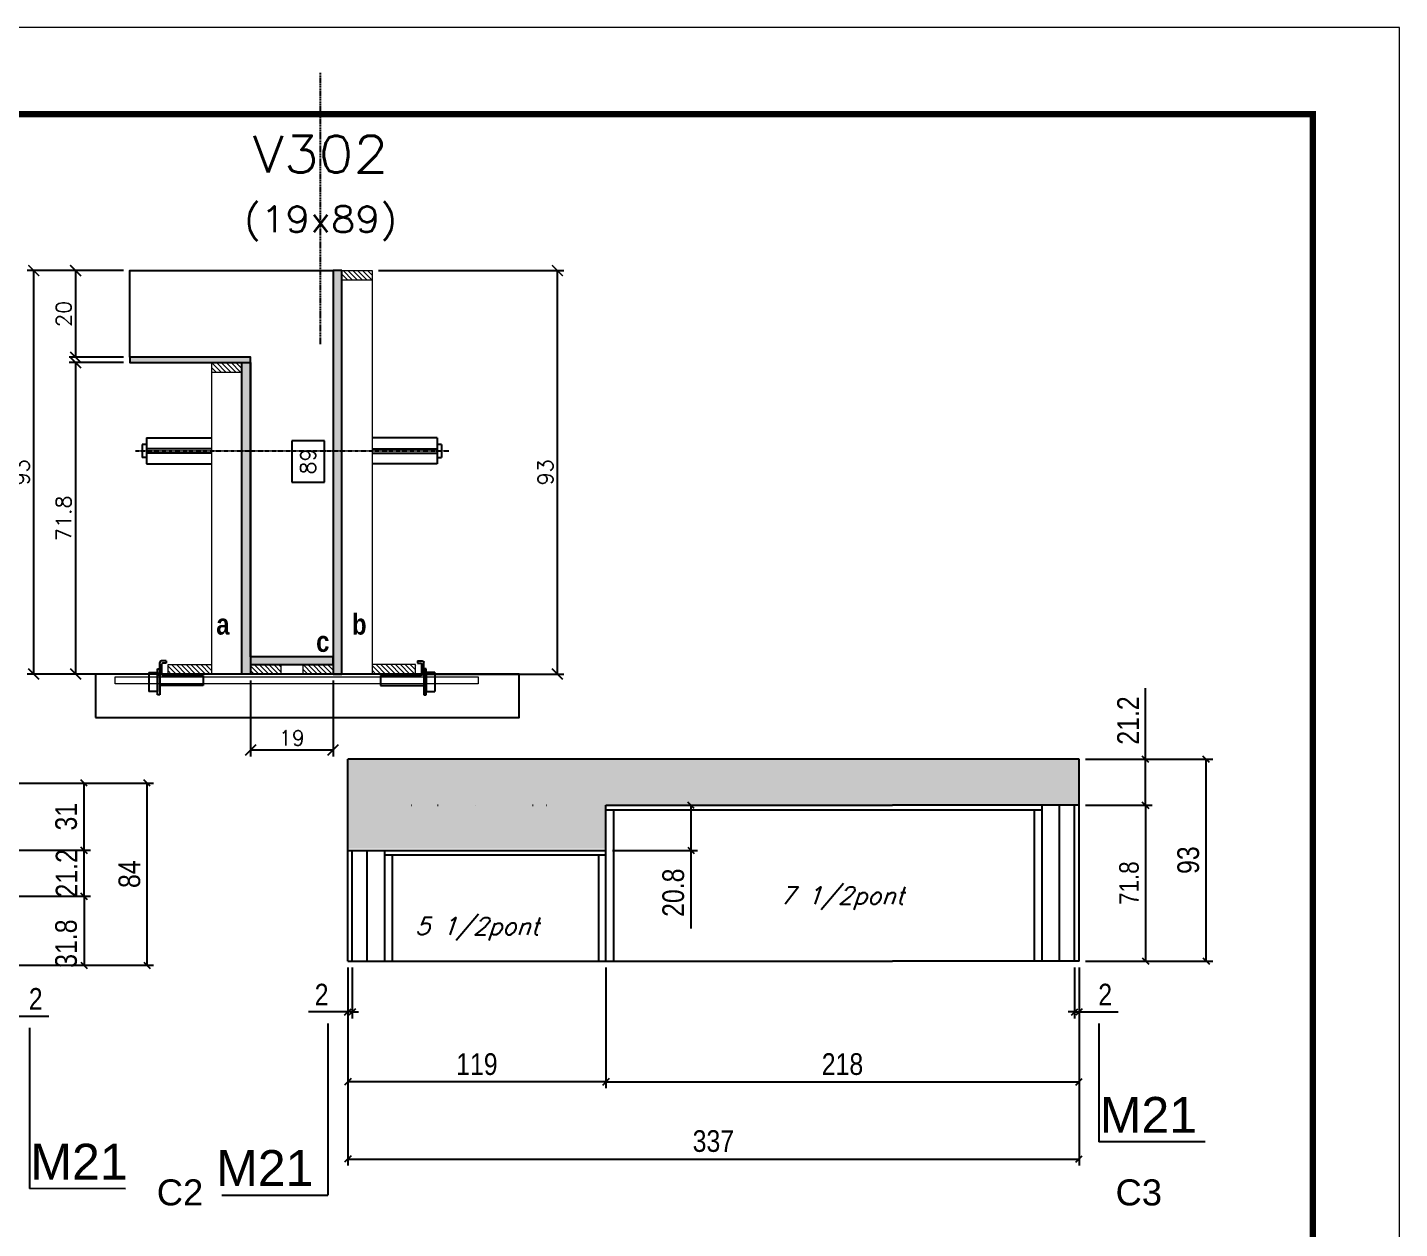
# Model space of a CAD drawing. Extents: x 137137 to 143418, y 10464 to 34486.
# Drawn here: x 139588 to 140221, y 32784 to 33337 of the extents above; entities that cross this region are included whole.
import ezdxf
from ezdxf.enums import TextEntityAlignment as Align

# ---------------------------------------------------------------- set-up
doc = ezdxf.new("R2010")
doc.units = 0
doc.linetypes.add('DASHED', pattern=[0.75, 0.5, -0.25])
doc.linetypes.add('HIDDEN', pattern=[0.375, 0.25, -0.125])
for name, color, linetype in [('5', 5, 'Continuous'), ('barrote', 251, 'Continuous'), ('COTA', 241, 'Continuous'), ('Cota Seção (2x)', 4, 'Continuous'), ('detalhes', 4, 'Continuous'), ('NOMENCLATURA', 7, 'Continuous'), ('Painéis', 200, 'Continuous'), ('presilha', 1, 'Continuous'), ('SARR_2.2x7', 40, 'Continuous'), ('SARR_3.5x7', 81, 'Continuous'), ('TENSOR', 3, 'Continuous'), ('texto', 7, 'Continuous'), ('Texto de Titulo', 7, 'Continuous'), ('Texto Qtd Sarr', 242, 'Continuous')]:
    doc.layers.add(name, color=color, linetype=linetype)
for name, color, linetype, lineweight in [('CONCRETO', 251, 'Continuous', 25), ('Escoras', 2, 'Continuous', 25), ('Folhas', 255, 'Continuous', 9), ('Hachura', 251, 'Continuous', 9), ('Madeira', 126, 'Continuous', 18), ('SARRAFO DE PRESSAO', 251, 'DASHED', 9), ('SCO-___-LAJ', 2, 'Continuous', 0), ('Texto Seção', 7, 'Continuous', 15)]:
    doc.layers.add(name, color=color, linetype=linetype, lineweight=lineweight)
doc.styles.add('COTA TECNICA', font='techl___.ttf', dxfattribs={"height": 10})
doc.styles.add('COTA TECNICA-50', font='techl___.ttf', dxfattribs={"height": 9})
doc.styles.add('Romans', font='romans.shx')
doc.styles.get("Standard").update_dxf_attribs({"font": 'arial.ttf'})
doc.styles.add('TECNICA', font='techb___.ttf', dxfattribs={"height": 10})
doc.dimstyles.new('COTA PAINEL-50', dxfattribs={"dimtxt": 9, "dimasz": 3, "dimexe": 3, "dimexo": 3, "dimgap": 3, "dimtad": 1, "dimdec": 1, "dimzin": 12, "dimdsep": 46, "dimtxsty": 'COTA TECNICA-50', "dimblk1": 'OBLIQUE', "dimblk2": 'OBLIQUE', "dimsah": 1, "dimcen": 0.9, "dimclrd": 4, "dimclre": 4, "dimclrt": 240, "dimadec": 1, "dimazin": 3, "dimtfac": 1, "dimtdec": 1, "dimtmove": 0, "dimatfit": 3, "dimfxl": 1, "dimtolj": 1, "dimtzin": 12, "dimarcsym": 0})
doc.dimstyles.new('Cota Seção (2x)', dxfattribs={"dimtxt": 7, "dimasz": 5, "dimexe": 3, "dimexo": 3, "dimgap": 2, "dimtad": 3, "dimdec": 1, "dimlfac": 0.5, "dimzin": 12, "dimdsep": 46, "dimtxsty": 'Romans', "dimblk": 'ARCHTICK', "dimcen": 0, "dimclrd": 4, "dimclre": 4, "dimclrt": 1, "dimadec": 1, "dimazin": 3, "dimtfac": 1, "dimtdec": 1, "dimtmove": 0, "dimatfit": 3, "dimldrblk": 'OBLIQUE', "dimfxl": 1, "dimtolj": 1, "dimtzin": 12, "dimarcsym": 0})
doc.dimstyles.new('Cota Seção interna', dxfattribs={"dimtxt": 7, "dimasz": 6, "dimexe": 0.18, "dimexo": 2, "dimgap": -4, "dimtad": 3, "dimdec": 1, "dimlfac": 0.5, "dimzin": 12, "dimdsep": 46, "dimtxsty": 'Romans', "dimblk": 'ARCHTICK', "dimcen": 0.09, "dimse1": 1, "dimse2": 1, "dimsd1": 1, "dimsd2": 1, "dimclrd": 180, "dimclre": 5, "dimclrt": 1, "dimadec": 0, "dimazin": 3, "dimtfac": 1, "dimtdec": 1, "dimtofl": 0, "dimtmove": 0, "dimatfit": 3, "dimldrblk": 'ARCHTICK', "dimfxl": 1, "dimtolj": 1, "dimtzin": 0, "dimarcsym": 0})
doc.dimstyles.new('PAINEL', dxfattribs={"dimtxt": 10, "dimasz": 3, "dimexe": 3, "dimexo": 3, "dimgap": 3, "dimtad": 1, "dimdec": 1, "dimzin": 12, "dimdsep": 46, "dimtxsty": 'COTA TECNICA', "dimblk1": 'OBLIQUE', "dimblk2": 'OBLIQUE', "dimsah": 1, "dimcen": 0.9, "dimclrd": 4, "dimclre": 4, "dimclrt": 240, "dimadec": 1, "dimazin": 3, "dimtfac": 1, "dimtdec": 1, "dimtmove": 0, "dimatfit": 3, "dimfxl": 1, "dimtolj": 1, "dimtzin": 12, "dimarcsym": 0})
pattern_1 = [(315, (162647.884, 24809.5189), (1.12253202, 1.12253202), [])]

# ---------------------------------------------------------------- blocks, each defined once
blk = doc.blocks.new('9999999999')
at = {"layer": 'Folhas'}
blk.add_lwpolyline([(98138.98, 34190.21), (99623.98, 34190.21), (99623.98, 35240.21), (98138.98, 35240.21)], close=True, dxfattribs=at)
at = {"layer": 'Folhas', "color": 30, "const_width": 3}
blk.add_lwpolyline([(98213.98, 34230.21), (99583.98, 34230.21), (99583.98, 35200.21), (98213.98, 35200.21)], close=True, dxfattribs=at)
blk = doc.blocks.new('titulo1')
at = {"layer": 'Defpoints', "color": 252, "linetype": 'HIDDEN', "ltscale": 2}
blk.add_line((0, 0), (0, 125), dxfattribs=at)
at = {"layer": 'Defpoints', "style": 'Romans', "oblique": 15}
blk.add_attdef('FOLHA', text='', height=10, dxfattribs=at).set_placement((0, 15.58), align=Align.MIDDLE_CENTER)
at = {"layer": 'Texto Qtd Sarr', "color": 3, "style": 'Romans', "oblique": 15}
for tag, height, p in [('TITULO', 17, (0, 71.45)), ('SEÇÃO', 12, (0, 41.55))]:
    blk.add_attdef(tag, text='', height=height, dxfattribs=at).set_placement(p, align=Align.MIDDLE_CENTER)
blk = doc.blocks.new('_ArchTick')
at = {"color": 0, "linetype": 'ByBlock', "const_width": 0.15}
blk.add_lwpolyline([(-0.5, -0.5), (0.5, 0.5)], dxfattribs=at)
blk = doc.blocks.new('*D282')
at = {"layer": 'COTA', "color": 4, "lineweight": -2, "transparency": 16777216}
for p, q in [((139632.66, 33225.16), (139588.29, 33225.16)), ((139591.29, 33039.16), (139591.29, 33225.16)), ((139654.66, 33039.16), (139588.29, 33039.16))]:
    blk.add_line(p, q, dxfattribs=at)
at = {"layer": 'Defpoints', "color": 0, "transparency": 16777216}
for p in [(139591.29, 33225.16), (139635.66, 33225.16), (139657.66, 33039.16)]:
    blk.add_point(p, dxfattribs=at)
at = {"layer": 'COTA', "color": 4, "lineweight": -2, "transparency": 16777216, "xscale": 5, "yscale": 5, "zscale": 5}
for p, rotation in [((139591.29, 33225.16), 90), ((139591.29, 33039.16), 270)]:
    blk.add_blockref('_ArchTick', p, dxfattribs=dict(at, rotation=rotation))
at = {"layer": 'COTA', "color": 1, "transparency": 16777216, "insert": (139585.79, 33132.16), "char_height": 7, "attachment_point": 5, "rotation": 90, "style": 'Romans'}
blk.add_mtext('\\A1;93', dxfattribs=at)
blk = doc.blocks.new('_Oblique')
at = {"color": 0, "linetype": 'ByBlock', "lineweight": -2}
blk.add_line((-0.5, -0.5), (0.5, 0.5), dxfattribs=at)
blk = doc.blocks.new('*D283')
at = {"layer": 'COTA', "color": 4, "lineweight": -2, "transparency": 16777216}
for p, q in [((139750.26, 33225.16), (139835.64, 33225.16)), ((139832.64, 33039.16), (139832.64, 33225.16)), ((139765.86, 33039.16), (139835.64, 33039.16))]:
    blk.add_line(p, q, dxfattribs=at)
at = {"layer": 'Defpoints', "color": 0, "transparency": 16777216}
for p in [(139747.26, 33225.16), (139832.64, 33225.16), (139762.86, 33039.16)]:
    blk.add_point(p, dxfattribs=at)
at = {"layer": 'COTA', "color": 4, "lineweight": -2, "transparency": 16777216, "xscale": 5, "yscale": 5, "zscale": 5}
for p, rotation in [((139832.64, 33225.16), 90), ((139832.64, 33039.16), 270)]:
    blk.add_blockref('_ArchTick', p, dxfattribs=dict(at, rotation=rotation))
at = {"layer": 'COTA', "color": 1, "transparency": 16777216, "insert": (139827.14, 33132.16), "char_height": 7, "attachment_point": 5, "rotation": 90, "style": 'Romans'}
blk.add_mtext('\\A1;93', dxfattribs=at)
blk = doc.blocks.new('*D284')
at = {"layer": 'Cota Seção (2x)', "color": 180, "lineweight": -2, "transparency": 16777216}
for p, q in [((139725.26, 33146.66), (139710.26, 33146.66)), ((139710.26, 33146.66), (139710.26, 33127.66)), ((139725.26, 33127.66), (139725.26, 33146.66)), ((139710.26, 33127.66), (139725.26, 33127.66))]:
    blk.add_line(p, q, dxfattribs=at)
at = {"layer": 'Defpoints', "color": 0, "transparency": 16777216}
for p in [(139729.26, 33225.16), (139729.26, 33225.16), (139729.26, 33047.16)]:
    blk.add_point(p, dxfattribs=at)
at = {"layer": 'Cota Seção (2x)', "color": 1, "transparency": 16777216, "insert": (139717.76, 33137.16), "char_height": 7, "attachment_point": 5, "rotation": 90, "style": 'Romans'}
blk.add_mtext('\\A1;89', dxfattribs=at)
blk = doc.blocks.new('*D285')
at = {"layer": 'COTA', "color": 4, "lineweight": -2, "transparency": 16777216}
for p, q in [((139632.66, 33225.16), (139607.61, 33225.16)), ((139610.61, 33225.16), (139610.61, 33185.16)), ((139632.66, 33185.16), (139607.61, 33185.16))]:
    blk.add_line(p, q, dxfattribs=at)
at = {"layer": 'Defpoints', "color": 0, "transparency": 16777216}
for p in [(139635.66, 33225.16), (139610.61, 33185.16), (139635.66, 33185.16)]:
    blk.add_point(p, dxfattribs=at)
at = {"layer": 'COTA', "color": 4, "lineweight": -2, "transparency": 16777216, "xscale": 5, "yscale": 5, "zscale": 5}
for p, rotation in [((139610.61, 33225.16), 90), ((139610.61, 33185.16), 270)]:
    blk.add_blockref('_ArchTick', p, dxfattribs=dict(at, rotation=rotation))
at = {"layer": 'COTA', "color": 1, "transparency": 16777216, "insert": (139605.11, 33205.16), "char_height": 7, "attachment_point": 5, "rotation": 90, "style": 'Romans'}
blk.add_mtext('\\A1;20', dxfattribs=at)
blk = doc.blocks.new('*D286')
at = {"layer": 'COTA', "color": 4, "lineweight": -2, "transparency": 16777216}
for p, q in [((139632.66, 33182.76), (139607.61, 33182.76)), ((139610.61, 33182.76), (139610.61, 33039.16)), ((139654.66, 33039.16), (139607.61, 33039.16))]:
    blk.add_line(p, q, dxfattribs=at)
at = {"layer": 'Defpoints', "color": 0, "transparency": 16777216}
for p in [(139635.66, 33182.76), (139610.61, 33039.16), (139657.66, 33039.16)]:
    blk.add_point(p, dxfattribs=at)
at = {"layer": 'COTA', "color": 4, "lineweight": -2, "transparency": 16777216, "xscale": 5, "yscale": 5, "zscale": 5}
for p, rotation in [((139610.61, 33182.76), 90), ((139610.61, 33039.16), 270)]:
    blk.add_blockref('_ArchTick', p, dxfattribs=dict(at, rotation=rotation))
at = {"layer": 'COTA', "color": 1, "transparency": 16777216, "insert": (139605.11, 33110.96), "char_height": 7, "attachment_point": 5, "rotation": 90, "style": 'Romans'}
blk.add_mtext('\\A1;71.8', dxfattribs=at)
blk = doc.blocks.new('PRESILHA METÁLICA 1')
at = {"layer": 'presilha'}
for p, q in [((7.5, 10.64), (7.5, 19.86)), ((12, 21), (8.64, 21)), ((12, 19.5), (9.57, 19.5)), ((12, 21), (12, 19.5)), ((0, 13), (6, 13)), ((0, 13), (0, 0)), ((6, 15.5), (7.5, 15.5)), ((6, -2.5), (6, 15.5)), ((6, 13), (6, 0)), ((7.5, 15.5), (7.5, -2.5)), ((9, 11.57), (9, 18.93)), ((37.5, 11), (9.57, 11)), ((37.5, 11), (37.5, 4.1)), ((6, 0), (0, 0)), ((37.5, 4.1), (7.5, 4.1)), ((7.5, -2.5), (6, -2.5))]:
    blk.add_line(p, q, dxfattribs=at)
for centre, radius, start, end in [((8.64, 19.86), 1.14, 90, 180), ((9.57, 18.93), 0.57, 90, 180), ((9.57, 11.57), 0.57, 180, 270)]:
    blk.add_arc(centre, radius, start, end, dxfattribs=at)
blk = doc.blocks.new('*D287')
at = {"layer": 'COTA', "color": 4, "lineweight": -2, "transparency": 16777216}
for p, q in [((139691.26, 33036.16), (139691.26, 33001.2)), ((139729.26, 33036.16), (139729.26, 33001.2)), ((139691.26, 33004.2), (139729.26, 33004.2))]:
    blk.add_line(p, q, dxfattribs=at)
at = {"layer": 'Defpoints', "color": 0, "transparency": 16777216}
for p in [(139691.26, 33039.16), (139729.26, 33039.16), (139729.26, 33004.2)]:
    blk.add_point(p, dxfattribs=at)
at = {"layer": 'COTA', "color": 4, "lineweight": -2, "transparency": 16777216, "xscale": 5, "yscale": 5, "zscale": 5, "rotation": 180}
blk.add_blockref('_ArchTick', (139691.26, 33004.2), dxfattribs=at)
at = {"layer": 'COTA', "color": 4, "lineweight": -2, "transparency": 16777216, "xscale": 5, "yscale": 5, "zscale": 5}
blk.add_blockref('_ArchTick', (139729.26, 33004.2), dxfattribs=at)
at = {"layer": 'COTA', "color": 1, "transparency": 16777216, "insert": (139710.26, 33009.7), "char_height": 7, "attachment_point": 5, "style": 'Romans'}
blk.add_mtext('\\A1;19', dxfattribs=at)
blk = doc.blocks.new('*D452')
at = {"layer": 'COTA', "color": 4, "linetype": 'ByBlock', "lineweight": -2, "transparency": 16777216}
for p, q in [((139855.04, 32903.91), (139855.04, 32848.25)), ((140073.05, 32903.91), (140073.05, 32848.25)), ((139855.04, 32851.25), (140073.05, 32851.25))]:
    blk.add_line(p, q, dxfattribs=at)
at = {"layer": 'Defpoints', "color": 0, "linetype": 'ByBlock', "transparency": 16777216}
for p in [(139855.04, 32906.91), (140073.05, 32906.91), (140073.05, 32851.25)]:
    blk.add_point(p, dxfattribs=at)
at = {"layer": 'COTA', "color": 4, "linetype": 'ByBlock', "lineweight": -2, "transparency": 16777216, "xscale": 3, "yscale": 3, "zscale": 3, "rotation": 180}
blk.add_blockref('_Oblique', (139855.04, 32851.25), dxfattribs=at)
at = {"layer": 'COTA', "color": 4, "linetype": 'ByBlock', "lineweight": -2, "transparency": 16777216, "xscale": 3, "yscale": 3, "zscale": 3}
blk.add_blockref('_Oblique', (140073.05, 32851.25), dxfattribs=at)
at = {"layer": 'COTA', "color": 240, "linetype": 'ByBlock', "transparency": 16777216, "insert": (139964.04, 32859.35), "char_height": 10, "attachment_point": 5, "style": 'COTA TECNICA'}
blk.add_mtext('\\A1;218', dxfattribs=at)
blk = doc.blocks.new('*D453')
at = {"layer": 'COTA', "color": 4, "linetype": 'ByBlock', "lineweight": -2, "transparency": 16777216}
for p, q in [((139736.04, 32903.91), (139736.04, 32812.66)), ((140073.05, 32903.91), (140073.05, 32812.66)), ((139736.04, 32815.66), (140073.05, 32815.66))]:
    blk.add_line(p, q, dxfattribs=at)
at = {"layer": 'Defpoints', "color": 0, "linetype": 'ByBlock', "transparency": 16777216}
for p in [(139736.04, 32906.91), (140073.05, 32906.91), (140073.05, 32815.66)]:
    blk.add_point(p, dxfattribs=at)
at = {"layer": 'COTA', "color": 4, "linetype": 'ByBlock', "lineweight": -2, "transparency": 16777216, "xscale": 3, "yscale": 3, "zscale": 3, "rotation": 180}
blk.add_blockref('_Oblique', (139736.04, 32815.66), dxfattribs=at)
at = {"layer": 'COTA', "color": 4, "linetype": 'ByBlock', "lineweight": -2, "transparency": 16777216, "xscale": 3, "yscale": 3, "zscale": 3}
blk.add_blockref('_Oblique', (140073.05, 32815.66), dxfattribs=at)
at = {"layer": 'COTA', "color": 240, "linetype": 'ByBlock', "transparency": 16777216, "insert": (139904.54, 32823.88), "char_height": 10, "attachment_point": 5, "style": 'COTA TECNICA'}
blk.add_mtext('\\A1;337', dxfattribs=at)
blk = doc.blocks.new('*D288')
at = {"layer": 'COTA', "color": 4, "linetype": 'ByBlock', "lineweight": -2, "transparency": 16777216}
for p, q in [((140071.05, 32903.91), (140071.05, 32880.44)), ((140073.05, 32903.91), (140073.05, 32880.44)), ((140071.05, 32883.44), (140068.05, 32883.44)), ((140071.05, 32883.44), (140073.05, 32883.44)), ((140073.05, 32883.44), (140091.16, 32883.44))]:
    blk.add_line(p, q, dxfattribs=at)
at = {"layer": 'Defpoints', "color": 0, "linetype": 'ByBlock', "transparency": 16777216}
for p in [(140071.05, 32906.91), (140073.05, 32906.91), (140073.05, 32883.44)]:
    blk.add_point(p, dxfattribs=at)
at = {"layer": 'COTA', "color": 4, "linetype": 'ByBlock', "lineweight": -2, "transparency": 16777216, "xscale": 3, "yscale": 3, "zscale": 3}
blk.add_blockref('_Oblique', (140071.05, 32883.44), dxfattribs=at)
at = {"layer": 'COTA', "color": 4, "linetype": 'ByBlock', "lineweight": -2, "transparency": 16777216, "xscale": 3, "yscale": 3, "zscale": 3, "rotation": 180}
blk.add_blockref('_Oblique', (140073.05, 32883.44), dxfattribs=at)
at = {"layer": 'COTA', "color": 240, "linetype": 'ByBlock', "transparency": 16777216, "insert": (140085.11, 32891.44), "char_height": 10, "attachment_point": 5, "style": 'COTA TECNICA'}
blk.add_mtext('\\A1;2', dxfattribs=at)
blk = doc.blocks.new('*D454')
at = {"layer": 'COTA', "color": 4, "linetype": 'ByBlock', "lineweight": -2, "transparency": 16777216}
for p, q in [((139736.04, 32903.91), (139736.04, 32848.25)), ((139855.04, 32903.91), (139855.04, 32848.25)), ((139855.04, 32851.25), (139736.04, 32851.25))]:
    blk.add_line(p, q, dxfattribs=at)
at = {"layer": 'Defpoints', "color": 0, "linetype": 'ByBlock', "transparency": 16777216}
for p in [(139736.04, 32906.91), (139855.04, 32906.91), (139736.04, 32851.25)]:
    blk.add_point(p, dxfattribs=at)
at = {"layer": 'COTA', "color": 4, "linetype": 'ByBlock', "lineweight": -2, "transparency": 16777216, "xscale": 3, "yscale": 3, "zscale": 3, "rotation": 180}
blk.add_blockref('_Oblique', (139736.04, 32851.25), dxfattribs=at)
at = {"layer": 'COTA', "color": 4, "linetype": 'ByBlock', "lineweight": -2, "transparency": 16777216, "xscale": 3, "yscale": 3, "zscale": 3}
blk.add_blockref('_Oblique', (139855.04, 32851.25), dxfattribs=at)
at = {"layer": 'COTA', "color": 240, "linetype": 'ByBlock', "transparency": 16777216, "insert": (139795.54, 32859.34), "char_height": 10, "attachment_point": 5, "style": 'COTA TECNICA'}
blk.add_mtext('\\A1;119', dxfattribs=at)
blk = doc.blocks.new('*D289')
at = {"layer": 'COTA', "color": 4, "linetype": 'ByBlock', "lineweight": -2, "transparency": 16777216}
for p, q in [((139736.04, 32903.91), (139736.04, 32880.44)), ((139738.04, 32903.91), (139738.04, 32880.44)), ((139736.04, 32883.44), (139717.92, 32883.44)), ((139738.04, 32883.44), (139736.04, 32883.44)), ((139738.04, 32883.44), (139741.04, 32883.44))]:
    blk.add_line(p, q, dxfattribs=at)
at = {"layer": 'Defpoints', "color": 0, "linetype": 'ByBlock', "transparency": 16777216}
for p in [(139736.04, 32906.91), (139738.04, 32906.91), (139736.04, 32883.44)]:
    blk.add_point(p, dxfattribs=at)
at = {"layer": 'COTA', "color": 4, "linetype": 'ByBlock', "lineweight": -2, "transparency": 16777216, "xscale": 3, "yscale": 3, "zscale": 3}
blk.add_blockref('_Oblique', (139736.04, 32883.44), dxfattribs=at)
at = {"layer": 'COTA', "color": 4, "linetype": 'ByBlock', "lineweight": -2, "transparency": 16777216, "xscale": 3, "yscale": 3, "zscale": 3, "rotation": 180}
blk.add_blockref('_Oblique', (139738.04, 32883.44), dxfattribs=at)
at = {"layer": 'COTA', "color": 240, "linetype": 'ByBlock', "transparency": 16777216, "insert": (139723.98, 32891.44), "char_height": 10, "attachment_point": 5, "style": 'COTA TECNICA'}
blk.add_mtext('\\A1;2', dxfattribs=at)
blk = doc.blocks.new('*D455')
at = {"layer": 'Defpoints', "color": 0, "linetype": 'ByBlock', "transparency": 16777216}
for p in [(140073.05, 32978.71), (140073.05, 32906.91), (140103.71, 32906.91)]:
    blk.add_point(p, dxfattribs=at)
at = {"layer": 'Escoras', "color": 4, "linetype": 'ByBlock', "lineweight": -2, "transparency": 16777216}
for p, q in [((140076.05, 32978.71), (140106.71, 32978.71)), ((140103.71, 32978.71), (140103.71, 32906.91)), ((140076.05, 32906.91), (140106.71, 32906.91))]:
    blk.add_line(p, q, dxfattribs=at)
at = {"layer": 'Escoras', "color": 4, "linetype": 'ByBlock', "lineweight": -2, "transparency": 16777216, "xscale": 3, "yscale": 3, "zscale": 3}
for p, rotation in [((140103.71, 32978.71), 90), ((140103.71, 32906.91), 270)]:
    blk.add_blockref('_Oblique', p, dxfattribs=dict(at, rotation=rotation))
at = {"layer": 'Escoras', "color": 240, "linetype": 'ByBlock', "transparency": 16777216, "insert": (140096.13, 32942.81), "char_height": 9, "attachment_point": 5, "rotation": 90, "style": 'COTA TECNICA-50'}
blk.add_mtext('\\A1;71.8', dxfattribs=at)
blk = doc.blocks.new('*D456')
at = {"layer": 'COTA', "color": 4, "lineweight": -2, "ltscale": 25, "transparency": 16777216}
for p, q in [((139858.04, 32978.71), (139897.21, 32978.71)), ((139894.21, 32978.71), (139894.21, 32957.92)), ((139858.04, 32957.92), (139897.21, 32957.92)), ((139894.21, 32957.92), (139894.21, 32921.87))]:
    blk.add_line(p, q, dxfattribs=at)
at = {"layer": 'Defpoints', "color": 0, "ltscale": 25, "transparency": 16777216}
for p in [(139855.04, 32978.71), (139855.04, 32957.92), (139894.21, 32957.92)]:
    blk.add_point(p, dxfattribs=at)
at = {"layer": 'COTA', "color": 4, "lineweight": -2, "ltscale": 25, "transparency": 16777216, "xscale": 3, "yscale": 3, "zscale": 3}
for p, rotation in [((139894.21, 32978.71), 90), ((139894.21, 32957.92), 270)]:
    blk.add_blockref('_Oblique', p, dxfattribs=dict(at, rotation=rotation))
at = {"layer": 'COTA', "color": 240, "ltscale": 25, "transparency": 16777216, "insert": (139886.09, 32938.4), "char_height": 10, "attachment_point": 5, "rotation": 90, "style": 'COTA TECNICA'}
blk.add_mtext('\\A1;20.8', dxfattribs=at)
blk = doc.blocks.new('*D457')
at = {"layer": 'COTA', "color": 4, "lineweight": -2, "ltscale": 25, "transparency": 16777216}
for p, q in [((140103.71, 32999.91), (140103.71, 33032.64)), ((140076.05, 32999.91), (140106.71, 32999.91)), ((140103.71, 32978.71), (140103.71, 32999.91)), ((140076.05, 32978.71), (140106.71, 32978.71))]:
    blk.add_line(p, q, dxfattribs=at)
at = {"layer": 'Defpoints', "color": 0, "ltscale": 25, "transparency": 16777216}
for p in [(140073.05, 32999.91), (140103.71, 32999.91), (140073.05, 32978.71)]:
    blk.add_point(p, dxfattribs=at)
at = {"layer": 'COTA', "color": 4, "lineweight": -2, "ltscale": 25, "transparency": 16777216, "xscale": 3, "yscale": 3, "zscale": 3}
for p, rotation in [((140103.71, 32999.91), 90), ((140103.71, 32978.71), 270)]:
    blk.add_blockref('_Oblique', p, dxfattribs=dict(at, rotation=rotation))
at = {"layer": 'COTA', "color": 240, "ltscale": 25, "transparency": 16777216, "insert": (140095.65, 33017.77), "char_height": 10, "attachment_point": 5, "rotation": 90, "style": 'COTA TECNICA'}
blk.add_mtext('\\A1;21.2', dxfattribs=at)
blk = doc.blocks.new('*D1798')
at = {"layer": 'COTA', "color": 4, "linetype": 'ByBlock', "lineweight": -2, "transparency": 16777216}
for p, q in [((139583.16, 32957.94), (139617.49, 32957.94)), ((139614.49, 32936.74), (139614.49, 32957.94)), ((139464.16, 32936.74), (139617.49, 32936.74))]:
    blk.add_line(p, q, dxfattribs=at)
at = {"layer": 'Defpoints', "color": 0, "linetype": 'ByBlock', "transparency": 16777216}
for p in [(139580.16, 32957.94), (139614.49, 32957.94), (139461.16, 32936.74)]:
    blk.add_point(p, dxfattribs=at)
at = {"layer": 'COTA', "color": 4, "linetype": 'ByBlock', "lineweight": -2, "transparency": 16777216, "xscale": 3, "yscale": 3, "zscale": 3}
for p, rotation in [((139614.49, 32957.94), 90), ((139614.49, 32936.74), 270)]:
    blk.add_blockref('_Oblique', p, dxfattribs=dict(at, rotation=rotation))
at = {"layer": 'COTA', "color": 240, "linetype": 'ByBlock', "transparency": 16777216, "insert": (139606.44, 32947.34), "char_height": 10, "attachment_point": 5, "rotation": 90, "style": 'COTA TECNICA'}
blk.add_mtext('\\A1;21.2', dxfattribs=at)
blk = doc.blocks.new('*D1800')
at = {"layer": 'COTA', "color": 4, "linetype": 'ByBlock', "lineweight": -2, "transparency": 16777216}
for p, q in [((139578.16, 32901.94), (139578.16, 32878.46)), ((139580.16, 32901.94), (139580.16, 32878.46)), ((139578.16, 32881.46), (139575.16, 32881.46)), ((139578.16, 32881.46), (139580.16, 32881.46)), ((139580.16, 32881.46), (139598.27, 32881.46))]:
    blk.add_line(p, q, dxfattribs=at)
at = {"layer": 'Defpoints', "color": 0, "linetype": 'ByBlock', "transparency": 16777216}
for p in [(139578.16, 32904.94), (139580.16, 32904.94), (139580.16, 32881.46)]:
    blk.add_point(p, dxfattribs=at)
at = {"layer": 'COTA', "color": 4, "linetype": 'ByBlock', "lineweight": -2, "transparency": 16777216, "xscale": 3, "yscale": 3, "zscale": 3}
blk.add_blockref('_Oblique', (139578.16, 32881.46), dxfattribs=at)
at = {"layer": 'COTA', "color": 4, "linetype": 'ByBlock', "lineweight": -2, "transparency": 16777216, "xscale": 3, "yscale": 3, "zscale": 3, "rotation": 180}
blk.add_blockref('_Oblique', (139580.16, 32881.46), dxfattribs=at)
at = {"layer": 'COTA', "color": 240, "linetype": 'ByBlock', "transparency": 16777216, "insert": (139592.21, 32889.46), "char_height": 10, "attachment_point": 5, "style": 'COTA TECNICA'}
blk.add_mtext('\\A1;2', dxfattribs=at)
blk = doc.blocks.new('*D1802')
at = {"layer": 'COTA', "color": 4, "lineweight": -2, "ltscale": 25, "transparency": 16777216}
for p, q in [((139464.16, 32936.74), (139617.49, 32936.74)), ((139614.49, 32936.74), (139614.49, 32904.94)), ((139583.16, 32904.94), (139617.49, 32904.94))]:
    blk.add_line(p, q, dxfattribs=at)
at = {"layer": 'Defpoints', "color": 0, "ltscale": 25, "transparency": 16777216}
for p in [(139461.16, 32936.74), (139580.16, 32904.94), (139614.49, 32904.94)]:
    blk.add_point(p, dxfattribs=at)
at = {"layer": 'COTA', "color": 4, "lineweight": -2, "ltscale": 25, "transparency": 16777216, "xscale": 3, "yscale": 3, "zscale": 3}
for p, rotation in [((139614.49, 32936.74), 90), ((139614.49, 32904.94), 270)]:
    blk.add_blockref('_Oblique', p, dxfattribs=dict(at, rotation=rotation))
at = {"layer": 'COTA', "color": 240, "ltscale": 25, "transparency": 16777216, "insert": (139606.25, 32914.93), "char_height": 10, "attachment_point": 5, "rotation": 90, "style": 'COTA TECNICA'}
blk.add_mtext('\\A1;31.8', dxfattribs=at)
blk = doc.blocks.new('*D1808')
at = {"layer": 'COTA', "color": 4, "lineweight": -2, "ltscale": 25, "transparency": 16777216}
for p, q in [((139583.16, 32988.94), (139617.49, 32988.94)), ((139614.49, 32957.94), (139614.49, 32988.94)), ((139583.16, 32957.94), (139617.49, 32957.94))]:
    blk.add_line(p, q, dxfattribs=at)
at = {"layer": 'Defpoints', "color": 0, "ltscale": 25, "transparency": 16777216}
for p in [(139580.16, 32988.94), (139614.49, 32988.94), (139580.16, 32957.94)]:
    blk.add_point(p, dxfattribs=at)
at = {"layer": 'COTA', "color": 4, "lineweight": -2, "ltscale": 25, "transparency": 16777216, "xscale": 3, "yscale": 3, "zscale": 3}
for p, rotation in [((139614.49, 32988.94), 90), ((139614.49, 32957.94), 270)]:
    blk.add_blockref('_Oblique', p, dxfattribs=dict(at, rotation=rotation))
at = {"layer": 'COTA', "color": 240, "ltscale": 25, "transparency": 16777216, "insert": (139606.27, 32973.44), "char_height": 10, "attachment_point": 5, "rotation": 90, "style": 'COTA TECNICA'}
blk.add_mtext('\\A1;31', dxfattribs=at)
blk = doc.blocks.new('*D2118')
at = {"layer": 'COTA', "color": 4, "lineweight": -2, "ltscale": 25, "transparency": 16777216}
for p, q in [((139583.14, 32988.94), (139646.52, 32988.94)), ((139643.52, 32904.94), (139643.52, 32988.94)), ((139583.16, 32904.94), (139646.52, 32904.94))]:
    blk.add_line(p, q, dxfattribs=at)
at = {"layer": 'Defpoints', "color": 0, "ltscale": 25, "transparency": 16777216}
for p in [(139580.14, 32988.94), (139643.52, 32988.94), (139580.16, 32904.94)]:
    blk.add_point(p, dxfattribs=at)
at = {"layer": 'COTA', "color": 4, "lineweight": -2, "ltscale": 25, "transparency": 16777216, "xscale": 3, "yscale": 3, "zscale": 3}
for p, rotation in [((139643.52, 32988.94), 90), ((139643.52, 32904.94), 270)]:
    blk.add_blockref('_Oblique', p, dxfattribs=dict(at, rotation=rotation))
at = {"layer": 'COTA', "color": 240, "ltscale": 25, "transparency": 16777216, "insert": (139635.43, 32946.94), "char_height": 10, "attachment_point": 5, "rotation": 90, "style": 'COTA TECNICA'}
blk.add_mtext('\\A1;84', dxfattribs=at)
blk = doc.blocks.new('*D2119')
at = {"layer": 'COTA', "color": 4, "lineweight": -2, "ltscale": 25, "transparency": 16777216}
for p, q in [((140076.05, 32999.91), (140134.69, 32999.91)), ((140131.69, 32906.91), (140131.69, 32999.91)), ((140076.05, 32906.91), (140134.69, 32906.91))]:
    blk.add_line(p, q, dxfattribs=at)
at = {"layer": 'Defpoints', "color": 0, "ltscale": 25, "transparency": 16777216}
for p in [(140073.05, 32999.91), (140131.69, 32999.91), (140073.05, 32906.91)]:
    blk.add_point(p, dxfattribs=at)
at = {"layer": 'COTA', "color": 4, "lineweight": -2, "ltscale": 25, "transparency": 16777216, "xscale": 3, "yscale": 3, "zscale": 3}
for p, rotation in [((140131.69, 32999.91), 90), ((140131.69, 32906.91), 270)]:
    blk.add_blockref('_Oblique', p, dxfattribs=dict(at, rotation=rotation))
at = {"layer": 'COTA', "color": 240, "ltscale": 25, "transparency": 16777216, "insert": (140123.44, 32953.41), "char_height": 10, "attachment_point": 5, "rotation": 90, "style": 'COTA TECNICA'}
blk.add_mtext('\\A1;93', dxfattribs=at)

msp = doc.modelspace()

# ---------------------------------------------------------------- hatches: boundary and pattern name
at = {"layer": 'COTA', "linetype": 'ByBlock'}
h = msp.add_hatch(dxfattribs=at)
h.set_pattern_fill('AR-CONC', color=256, scale=0.03)
h.set_pattern_definition([(50, (1014.1334, -227.1258), (5.46554007, -0.47817257), [0.5715, -6.2865]), (355, (1014.1334, -227.126), (-1.05730264, 5.73170536), [0.4572, -5.02921753]), (100.4514447, (1014.589, -227.1656), (4.40823741, 5.25353256), [0.48570026, -5.34270734]), (46.1842, (1014.1334, -225.602), (8.13237123, -1.26126984), [0.85725, -9.42975]), (96.6355576, (1014.811, -225.707), (7.122124, 7.42278374), [0.7285507, -8.01406824]), (351.184151, (1014.133, -225.602), (7.122124, 7.42278374), [0.685799, -7.54379196]), (21, (1014.8954, -225.9828), (4.54843174, -3.06795595), [0.5715, -6.2865]), (326, (1014.8954, -225.983), (1.85406085, 5.52563898), [0.4572, -5.0292]), (71.451445, (1015.2744, -226.2384), (6.40249258, 2.45768307), [0.48570026, -5.34269813]), (37.5, (1014.1334, -227.1258), (0.092658098, 2.536651166), [0, -4.96824, 0, -5.1054, 0, -5.04825]), (7.5, (1014.1334, -227.1258), (2.004589875, 3.005417245), [0, -2.91084, 0, -4.85394, 0, -1.92405]), (327.5, (1012.4341, -227.1258), (4.067717855, -0.17186232), [0, -1.905, 0, -5.9436, 0, -7.8867]), (317.5, (1011.672, -227.1258), (4.44387544, 0.76279473), [0, -2.4765, 0, -3.94716, 0, -5.6007])])
h.paths.add_polyline_path([(140073.05, 32978.71), (139855.04, 32978.71), (139855.04, 32958.71), (139736.04, 32958.71), (139736.04, 32999.91), (140073.05, 32999.91)])
at = {"layer": 'Hachura'}
h = msp.add_hatch(color=256, dxfattribs=at)
h.dxf.hatch_style = 1
h.paths.add_polyline_path([(139733.26, 33225.16), (139729.26, 33225.16), (139729.26, 33039.16), (139733.26, 33039.16)])
h = msp.add_hatch(dxfattribs=at)
h.set_pattern_fill('ANSI31', color=256, scale=0.5, angle=270, style=0)
h.set_pattern_definition([(315, (162647.884, 24917.5189), (1.12253202, 1.12253202), [])])
h.paths.add_polyline_path([(139733.26, 33220.76), (139733.26, 33225.16), (139747.26, 33225.16), (139747.26, 33220.76)])
h = msp.add_hatch(color=256, dxfattribs=at)
h.dxf.hatch_style = 1
h.paths.add_polyline_path([(139691.26, 33182.76), (139691.26, 33185.16), (139635.66, 33185.16), (139635.66, 33182.76)])
h = msp.add_hatch(dxfattribs=at)
h.set_pattern_fill('ANSI31', color=256, scale=0.5, angle=270, style=0)
h.set_pattern_definition([(315, (162647.884, 24875.1189), (1.12253202, 1.12253202), [])])
h.paths.add_polyline_path([(139687.26, 33178.36), (139687.26, 33182.76), (139673.26, 33182.76), (139673.26, 33178.36)])
h = msp.add_hatch(color=256, dxfattribs=at)
h.dxf.hatch_style = 1
h.paths.add_polyline_path([(139687.26, 33182.76), (139691.26, 33182.76), (139691.26, 33039.16), (139687.26, 33039.16)])
h = msp.add_hatch(dxfattribs=at)
h.set_pattern_fill('ANSI31', color=256, scale=0.5, angle=270, style=0)
h.set_pattern_definition(pattern_1)
h.paths.add_polyline_path([(139653.26, 33039.16), (139653.26, 33043.56), (139673.26, 33043.56), (139673.26, 33039.16)])
h = msp.add_hatch(color=256, dxfattribs=at)
h.dxf.hatch_style = 1
h.paths.add_polyline_path([(139729.26, 33043.56), (139729.26, 33047.16), (139691.26, 33047.16), (139691.26, 33043.56)])
h = msp.add_hatch(dxfattribs=at)
h.set_pattern_fill('ANSI31', color=256, scale=0.5, angle=270, style=0)
h.set_pattern_definition(pattern_1)
h.paths.add_polyline_path([(139691.26, 33039.16), (139691.26, 33043.56), (139705.26, 33043.56), (139705.26, 33039.16)])
h = msp.add_hatch(dxfattribs=at)
h.set_pattern_fill('ANSI31', color=256, scale=0.5, angle=270, style=0)
h.set_pattern_definition(pattern_1)
h.paths.add_polyline_path([(139729.26, 33039.16), (139729.26, 33043.56), (139715.26, 33043.56), (139715.26, 33039.16)])
h = msp.add_hatch(dxfattribs=at)
h.set_pattern_fill('ANSI31', color=256, scale=0.5, angle=270, style=0)
h.set_pattern_definition(pattern_1)
h.paths.add_polyline_path([(139767.26, 33039.16), (139767.26, 33043.56), (139747.26, 33043.56), (139747.26, 33039.16)])

# ---------------------------------------------------------------- linework, layer by layer
at = {"ltscale": 3}
for p, q in [((139641.26, 33145.01), (139641.26, 33139.01)), ((139643.26, 33145.01), (139641.26, 33145.01)), ((139643.26, 33148.01), (139643.26, 33136.01)), ((139643.26, 33148.01), (139673.26, 33148.01)), ((139777.26, 33148.01), (139747.26, 33148.01)), ((139777.26, 33148.01), (139777.26, 33136.01)), ((139779.26, 33145.01), (139777.26, 33145.01)), ((139779.26, 33145.01), (139779.26, 33139.01)), ((139643.26, 33139.01), (139641.26, 33139.01)), ((139673.26, 33143.01), (139643.26, 33143.01)), ((139673.26, 33141.01), (139643.26, 33141.01)), ((139747.26, 33143.01), (139777.26, 33143.01)), ((139747.26, 33141.01), (139777.26, 33141.01)), ((139777.26, 33139.01), (139779.26, 33139.01)), ((139643.26, 33136.01), (139673.26, 33136.01)), ((139777.26, 33136.01), (139747.26, 33136.01))]:
    msp.add_line(p, q, dxfattribs=at)
at = {"layer": 'barrote'}
msp.add_lwpolyline([(139619.81, 33019.16), (139814.99, 33019.16), (139814.99, 33039.16), (139619.81, 33039.16)], close=True, dxfattribs=at)
at = {"layer": 'CONCRETO'}
msp.add_lwpolyline([(139635.66, 33185.16), (139635.66, 33225.16), (139729.26, 33225.16), (139729.26, 33225.16), (139729.26, 33225.16), (139729.26, 33047.16), (139691.26, 33047.16), (139691.26, 33185.16)], close=True, dxfattribs=at)
at = {"layer": 'COTA', "linetype": 'ByBlock'}
for p, q in [((140073.05, 32999.91), (139736.04, 32999.91)), ((139736.04, 32957.92), (139736.04, 32999.91)), ((140073.05, 32978.71), (140073.05, 32999.91))]:
    msp.add_line(p, q, dxfattribs=at)
at = {"layer": 'Madeira'}
for points in [[(139733.26, 33220.76), (139733.26, 33225.16), (139747.26, 33225.16), (139747.26, 33220.76)], [(139733.26, 33225.16), (139747.26, 33225.16), (139747.26, 33039.16), (139733.26, 33039.16)], [(139687.26, 33178.36), (139687.26, 33182.76), (139673.26, 33182.76), (139673.26, 33178.36)], [(139687.26, 33182.76), (139673.26, 33182.76), (139673.26, 33039.16), (139687.26, 33039.16)], [(139653.26, 33039.16), (139653.26, 33043.56), (139673.26, 33043.56), (139673.26, 33039.16)], [(139691.26, 33039.16), (139691.26, 33043.56), (139705.26, 33043.56), (139705.26, 33039.16)], [(139729.26, 33039.16), (139729.26, 33043.56), (139715.26, 33043.56), (139715.26, 33039.16)], [(139767.26, 33039.16), (139767.26, 33043.56), (139747.26, 33043.56), (139747.26, 33039.16)]]:
    msp.add_lwpolyline(points, close=True, dxfattribs=at)
at = {"layer": 'NOMENCLATURA', "linetype": 'Continuous'}
for p, q in [((139726.91, 32878.11), (139726.91, 32799.07)), ((140082.18, 32878.11), (140082.18, 32823.57)), ((139589.28, 32876.14), (139589.28, 32802)), ((140131.17, 32823.57), (140082.18, 32823.57)), ((139633.58, 32801.94), (139589.28, 32802)), ((139677.92, 32799.07), (139726.91, 32799.07))]:
    msp.add_line(p, q, dxfattribs=at)
at = {"layer": 'Painéis', "linetype": 'ByBlock'}
for p, q in [((139765.33, 32978.71), (139765.38, 32978.71)), ((139777.43, 32978.71), (139777.63, 32978.71)), ((139795.01, 32978.71), (139795.05, 32978.71)), ((139821.23, 32978.71), (139821.43, 32978.71)), ((139827.63, 32978.71), (139827.8, 32978.71)), ((139855.04, 32906.91), (139855.04, 32978.71)), ((139855.04, 32978.71), (139987.05, 32978.71)), ((140073.05, 32978.71), (139987.05, 32978.71)), ((140071.05, 32906.91), (140071.05, 32978.71)), ((140073.05, 32906.91), (140073.05, 32978.71)), ((139736.04, 32906.91), (139736.04, 32957.92)), ((139736.04, 32957.92), (139855.04, 32957.92)), ((139738.04, 32906.91), (139738.04, 32957.92)), ((139736.04, 32906.91), (139987.05, 32906.91)), ((140073.05, 32906.91), (139987.05, 32906.91))]:
    msp.add_line(p, q, dxfattribs=at)
at = {"layer": 'Painéis'}
for points in [[(139733.26, 33225.16), (139729.26, 33225.16), (139729.26, 33039.16), (139733.26, 33039.16)], [(139691.26, 33182.76), (139691.26, 33185.16), (139635.66, 33185.16), (139635.66, 33182.76)], [(139687.26, 33182.76), (139691.26, 33182.76), (139691.26, 33039.16), (139687.26, 33039.16)], [(139729.26, 33043.56), (139729.26, 33047.16), (139691.26, 33047.16), (139691.26, 33043.56)]]:
    msp.add_lwpolyline(points, close=True, dxfattribs=at)
at = {"layer": 'SARR_2.2x7', "linetype": 'Continuous'}
for p, q in [((140056.05, 32976.51), (139855.04, 32976.51)), ((140064.05, 32906.91), (140064.05, 32978.71)), ((139745.04, 32906.91), (139745.04, 32957.92)), ((139855.04, 32955.72), (139753.04, 32955.72))]:
    msp.add_line(p, q, dxfattribs=at)
at = {"layer": 'SARR_3.5x7'}
for p, q in [((139858.54, 32976.51), (139858.54, 32906.91)), ((140052.55, 32906.91), (140052.55, 32976.51)), ((140056.05, 32906.91), (140056.05, 32978.71)), ((139753.04, 32957.92), (139753.04, 32906.91)), ((139756.54, 32955.72), (139756.54, 32906.91)), ((139851.54, 32955.72), (139851.54, 32906.91))]:
    msp.add_line(p, q, dxfattribs=at)
at = {"layer": 'SCO-___-LAJ', "color": 1}
msp.add_lwpolyline([(139628.81, 33037.83), (139796.12, 33037.83), (139796.12, 33034.63), (139628.81, 33034.63)], close=True, dxfattribs=at)
at = {"layer": 'TENSOR', "linetype": 'HIDDEN', "ltscale": 0.5}
msp.add_line((139638.26, 33142.01), (139782.57, 33142.01), dxfattribs=at)

# ---------------------------------------------------------------- block references
at = {"layer": 'presilha', "yscale": 0.6666666666666666, "zscale": 0.6666666666666666}
for p, xscale in [((139644.4, 33031.2), 0.6666666666666666), ((139776.13, 33031.2), -0.6666666666666666)]:
    msp.add_blockref('PRESILHA METÁLICA 1', p, dxfattribs=dict(at, xscale=xscale))
at = {"layer": 'SARRAFO DE PRESSAO', "color": 6, "linetype": 'ByBlock'}
msp.add_blockref('9999999999', (40596.81, -1903), dxfattribs=at)
at = {"layer": 'Texto Seção'}
ref = msp.add_blockref('titulo1', (139723.46, 33191.3), dxfattribs=at)
ref.add_attrib('TITULO', 'V302', dxfattribs={"layer": 'Texto de Titulo', "color": 7, "height": 17, "style": 'Romans', "width": 1.1}).set_placement((139723.46, 33278.8), align=Align.MIDDLE_CENTER)
ref.add_attrib('SEÇÃO', '(19x89)', dxfattribs={"layer": 'Texto de Titulo', "color": 7, "height": 12, "style": 'Romans', "width": 1.1}).set_placement((139723.46, 33248.8), align=Align.MIDDLE_CENTER)

# ---------------------------------------------------------------- texts
at = {"layer": '5', "linetype": 'Continuous'}
for s, p in [('C2', (139648, 32794.28)), ('C3', (140089.9, 32794.28))]:
    msp.add_text(s, height=12, rotation=0.00004, dxfattribs=at).set_placement(p)
at = {"layer": 'detalhes', "style": 'TECNICA'}
for s, p in [('a', (139675.43, 33057.36)), ('b', (139737.98, 33057.35)), ('c', (139721.47, 33049.4))]:
    msp.add_text(s, height=9.6, dxfattribs=at).set_placement(p)
at = {"layer": 'NOMENCLATURA', "linetype": 'Continuous'}
for p in [(140082.63, 32827.76), (139589.74, 32806.19), (139675.38, 32803.27)]:
    msp.add_text('M21', height=16.5, dxfattribs=at).set_placement(p)
at = {"layer": 'texto', "color": 2, "char_height": 8, "attachment_point": 5, "style": 'Romans'}
for s, insert in [('{\\Q19;\\C256;7 1/2pont}', (139963.85, 32935.79)), ('{\\Q19;\\C256;5 1/2pont}', (139795.63, 32921.71))]:
    msp.add_mtext(s, dxfattribs=dict(at, insert=insert))

# ---------------------------------------------------------------- dimensions: what is measured, and where the dimension line sits
at = {"layer": 'COTA'}
for base, p1, p2, picture, middle in [((139591.29, 33225.16), (139657.66, 33039.16), (139635.66, 33225.16), '*D282', (139585.79, 33132.16)), ((139610.61, 33185.16), (139635.66, 33225.16), (139635.66, 33185.16), '*D285', (139605.11, 33205.16)), ((139832.64, 33225.16), (139762.86, 33039.16), (139747.26, 33225.16), '*D283', (139827.14, 33132.16)), ((139610.61, 33039.16), (139635.66, 33182.76), (139657.66, 33039.16), '*D286', (139605.11, 33110.96))]:
    dim = msp.add_linear_dim(base=base, p1=p1, p2=p2, angle=90, dimstyle='Cota Seção (2x)', dxfattribs=at)
    dim.commit()
    dim.dimension.update_dxf_attribs({"geometry": picture, "text_midpoint": middle})
dim = msp.add_linear_dim(base=(139729.26, 33004.2), p1=(139691.26, 33039.16), p2=(139729.26, 33039.16), dimstyle='Cota Seção (2x)', dxfattribs=at)
dim.commit()
dim.dimension.update_dxf_attribs({"geometry": '*D287', "text_midpoint": (139710.26, 33009.7)})
at = {"layer": 'COTA', "ltscale": 25}
for base, p1, p2, picture, middle in [((140103.71, 32999.91), (140073.05, 32978.71), (140073.05, 32999.91), '*D457', (140095.65, 33017.77)), ((140131.69, 32999.91), (140073.05, 32906.91), (140073.05, 32999.91), '*D2119', (140123.44, 32953.41)), ((139643.52, 32988.94), (139580.16, 32904.94), (139580.14, 32988.94), '*D2118', (139635.43, 32946.94)), ((139614.49, 32988.94), (139580.16, 32957.94), (139580.16, 32988.94), '*D1808', (139606.27, 32973.44)), ((139894.21, 32957.92), (139855.04, 32978.71), (139855.04, 32957.92), '*D456', (139886.09, 32938.4))]:
    dim = msp.add_linear_dim(base=base, p1=p1, p2=p2, angle=90, dimstyle='PAINEL', dxfattribs=at)
    dim.commit()
    dim.dimension.update_dxf_attribs({"geometry": picture, "text_midpoint": middle})
at = {"layer": 'COTA', "linetype": 'ByBlock'}
dim = msp.add_linear_dim(base=(139614.49, 32957.94), p1=(139461.16, 32936.74), p2=(139580.16, 32957.94), angle=90, dimstyle='PAINEL', dxfattribs=at)
dim.commit()
dim.dimension.update_dxf_attribs({"geometry": '*D1798', "text_midpoint": (139614.49, 32947.34), "dimtype": 160})
at = {"layer": 'COTA', "ltscale": 25}
dim = msp.add_linear_dim(base=(139614.49, 32904.94), p1=(139461.16, 32936.74), p2=(139580.16, 32904.94), angle=90, dimstyle='PAINEL', dxfattribs=at)
dim.commit()
dim.dimension.update_dxf_attribs({"geometry": '*D1802', "text_midpoint": (139614.49, 32914.93), "dimtype": 160})
at = {"layer": 'COTA', "linetype": 'ByBlock'}
for base, p1, p2, picture, middle in [((139580.16, 32881.46), (139578.16, 32904.94), (139580.16, 32904.94), '*D1800', (139592.21, 32889.46)), ((140073.05, 32815.66), (139736.04, 32906.91), (140073.05, 32906.91), '*D453', (139904.54, 32823.88)), ((140073.05, 32851.25), (139855.04, 32906.91), (140073.05, 32906.91), '*D452', (139964.04, 32859.35)), ((140073.05, 32883.44), (140071.05, 32906.91), (140073.05, 32906.91), '*D288', (140085.11, 32891.44))]:
    dim = msp.add_linear_dim(base=base, p1=p1, p2=p2, angle=180, dimstyle='PAINEL', dxfattribs=at)
    dim.commit()
    dim.dimension.update_dxf_attribs({"geometry": picture, "text_midpoint": middle})
for base, p1, picture, middle in [((139736.04, 32883.44), (139738.04, 32906.91), '*D289', (139723.98, 32891.44)), ((139736.04, 32851.25), (139855.04, 32906.91), '*D454', (139795.54, 32859.34))]:
    dim = msp.add_linear_dim(base=base, p1=p1, p2=(139736.04, 32906.91), dimstyle='PAINEL', dxfattribs=at)
    dim.commit()
    dim.dimension.update_dxf_attribs({"geometry": picture, "text_midpoint": middle})
at = {"layer": 'Cota Seção (2x)'}
dim = msp.add_linear_dim(base=(139729.26, 33225.16), p1=(139729.26, 33047.16), p2=(139729.26, 33225.16), angle=90, dimstyle='Cota Seção interna', dxfattribs=at)
dim.commit()
dim.dimension.update_dxf_attribs({"geometry": '*D284', "text_midpoint": (139729.26, 33137.16), "dimtype": 160})
at = {"layer": 'Escoras', "linetype": 'ByBlock'}
dim = msp.add_aligned_dim(p1=(140073.05, 32978.71), p2=(140073.05, 32906.91), distance=30.66, dimstyle='COTA PAINEL-50', override={"dimarcsym": 1}, dxfattribs=at)
dim.commit()
dim.dimension.update_dxf_attribs({"geometry": '*D455', "text_midpoint": (140096.13, 32942.81)})

doc.saveas('drawing.dxf')
